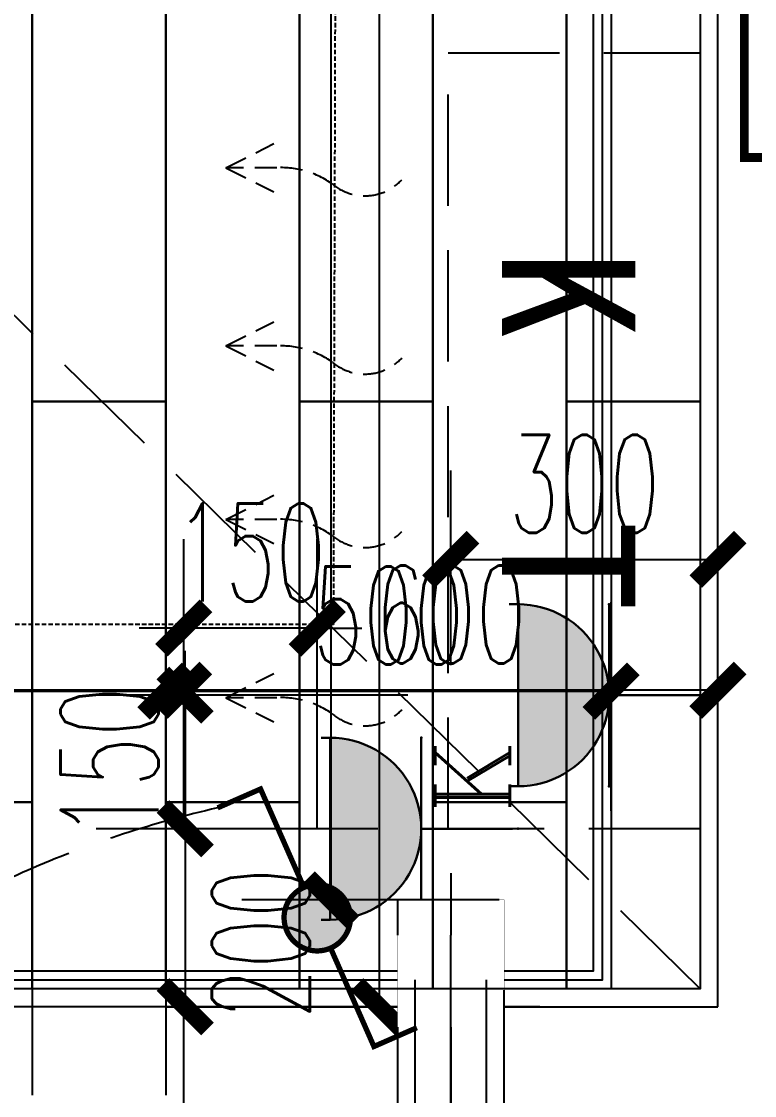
# Model space of a CAD drawing. Extents: x 184967 to 628822, y -100826 to 121332.
# Drawn here: x 400932 to 401756, y -24312 to -23105 of the extents above; entities that cross this region are included whole.
import ezdxf
from ezdxf.enums import TextEntityAlignment as Align
from ezdxf.xclip import XClip

# ---------------------------------------------------------------- set-up
doc = ezdxf.new("R2010")
doc.units = 0
doc.header["$MEASUREMENT"] = 0
doc.header["$XCLIPFRAME"] = 2
for name, pattern in [('__DASH', [0.35, 0.25, -0.1]), ('DASH', [0.35, 0.25, -0.1]), ('DASHED2', [0.375, 0.25, -0.125]), ('HIDDEN', [0.375, 0.25, -0.125])]:
    doc.linetypes.add(name, pattern=pattern)
for name, color, linetype in [('0-地面', 251, 'Continuous'), ('0-天花造型', 55, 'Continuous'), ('0-活动家具', 55, 'Continuous'), ('0-装饰完成面', 47, 'Continuous'), ('DIM-墙体定位', 146, 'Continuous'), ('DIM-完成面定位', 146, 'Continuous'), ('E-空调', 51, 'Continuous'), ('E-给水', 34, 'Continuous'), ('E02-灯具开关连线', 6, 'Continuous'), ('J-空调外机', 47, 'HIDDEN'), ('KT', 8, 'DASH'), ('P10-活动家具', 55, 'DASH'), ('P11-平面门扇', 47, 'Continuous'), ('T-灯具尺寸', 55, 'Continuous'), ('T03-天花造型', 30, 'Continuous'), ('WALL', 145, 'Continuous'), ('栏杆', 4, 'Continuous')]:
    doc.layers.add(name, color=color, linetype=linetype)
doc.layers.add('E-插座', color=60, linetype='Continuous', lineweight=30)
doc.styles.add('_TCH_LABEL', font='COMPLEX', dxfattribs={"bigfont": 'GBCBIG'})
doc.styles.add('尺寸标注', font='txt.shx', dxfattribs={"width": 0.6, "height": 110})
doc.styles.add('文字标注', font='')
doc.styles.get('文字标注').set_extended_font_data('SimSun')
doc.dimstyles.new('1-50', dxfattribs={"dimscale": 50, "dimtxt": 110, "dimasz": 1, "dimexe": 2, "dimexo": 2, "dimgap": 0.6, "dimtad": 1, "dimdec": 0, "dimrnd": 5, "dimtxsty": '尺寸标注', "dimblk": 'ARCHTICK', "dimcen": 2.5, "dimclrd": 251, "dimclre": 251, "dimclrt": 50, "dimadec": 0, "dimazin": 0, "dimtfac": 1, "dimtdec": 0, "dimtix": 1, "dimtmove": 2, "dimatfit": 3, "dimldrblk": 'DOT', "dimfxl": 1, "dimarcsym": 0})

# ---------------------------------------------------------------- blocks, each defined once
blk = doc.blocks.new('A$C70A37CD5')
at = {"layer": 'P10-活动家具', "color": 250, "linetype": 'DASHED2', "ltscale": 20}
blk.add_lwpolyline([(1046, 20), (1046, 300.4), (2453.9, 300.4), (2448.1, -1800.4), (1046, -1800.4), (1046, -1500)], dxfattribs=at)
blk = doc.blocks.new('A$C0EE42455')
at = {"color": 251, "linetype": 'HIDDEN', "ltscale": 100}
for p, q in [((147.3, 652.1), (120.1, 598.3)), ((147.3, 652.1), (174.4, 598.3)), ((147.3, 594.7), (147.3, 652.1)), ((347.6, 652.1), (320.4, 598.3)), ((347.6, 594.7), (347.6, 652.1)), ((347.6, 652.1), (374.8, 598.3)), ((542.5, 652.1), (515.3, 598.3)), ((542.5, 594.7), (542.5, 652.1)), ((542.5, 652.1), (569.7, 598.3)), ((742.8, 652.1), (715.6, 598.3)), ((742.8, 594.7), (742.8, 652.1)), ((742.8, 652.1), (769.9, 598.3))]:
    blk.add_line(p, q, dxfattribs=at)
at = {"linetype": 'DASH', "ltscale": 500}
blk.add_lwpolyline([(0, 402.5), (872, 402.5), (872, 119.5), (0, 119.5)], close=True, dxfattribs=at)
at = {"color": 251, "linetype": 'HIDDEN', "ltscale": 100}
for centre, radius, start, end in [((48.1, 590.1), 99.3, 324.4056, 2.6653), ((248.4, 590.1), 99.3, 324.4056, 2.6653), ((443.3, 590.1), 99.3, 324.4056, 2.6653), ((643.6, 590.1), 99.3, 324.4056, 2.6653), ((172.5, 496), 56.8, 140.2307, 227.1069), ((372.8, 496), 56.8, 140.2307, 227.1069), ((567.7, 496), 56.8, 140.2307, 227.1069), ((768, 496), 56.8, 140.2307, 227.1069)]:
    blk.add_arc(centre, radius, start, end, dxfattribs=at)
at = {"color": 251, "ltscale": 200, "insert": (652.3, 192.1), "char_height": 150, "attachment_point": 1, "rotation": 180, "style": '文字标注'}
blk.add_mtext('K  T', dxfattribs=at)
blk = doc.blocks.new('*U913')
h = blk.add_hatch(color=256)
edge = h.paths.add_edge_path()
edge.add_ellipse((117.7, 211), major_axis=(72.3, 72.3), ratio=1, start_angle=135, end_angle=224.9997)
edge.add_line((117.7, 108.8), (117.7, 108.8))
edge.add_ellipse((117.7, 211), major_axis=(72.3, 72.3), ratio=1, start_angle=225.0003, end_angle=315)
edge.add_line((219.9, 211), (15.5, 211))
for p, q in [((15.5, 221.2), (15.5, 211)), ((219.9, 221.2), (219.9, 211)), ((219.9, 211), (15.5, 211)), ((15.5, 108.8), (219.9, 108.8)), ((117.7, 108.8), (117.7, 6.5))]:
    blk.add_line(p, q)
at = {"extrusion": (0, 0, -1)}
blk.add_ellipse((117.7, 211), major_axis=(72.3, 72.3), ratio=1, start_param=0.785398, end_param=3.926991, dxfattribs=at)
for p in [(15.5, 108.8), (219.9, 108.8), (117.7, 0)]:
    blk.add_point(p)
at = {"style": '_TCH_LABEL', "text_generation_flag": 4}
blk.add_text('P', height=0.00409, dxfattribs=at).set_placement((117.7, 0))
at = {"style": '_TCH_LABEL'}
blk.add_attdef('B', text='', height=84.1, dxfattribs=at).set_placement((174.6, 51.2), align=Align.MIDDLE)
blk = doc.blocks.new('_ArchTick')
at = {"color": 0, "linetype": 'ByBlock', "const_width": 0.4}
blk.add_lwpolyline([(-0.5, -0.5), (0.5, 0.5)], dxfattribs=at)
blk = doc.blocks.new('*D1189')
at = {"layer": 'Defpoints', "color": 0, "linetype": 'ByBlock', "transparency": 16777216}
for p in [(401674.6, -23862.2), (401116.3, -24012.2), (401432.5, -24012.2)]:
    blk.add_point(p, dxfattribs=at)
at = {"layer": 'E-插座', "color": 251, "lineweight": -2, "transparency": 16777216}
for p, q in [((401116.3, -23862.2), (401116.3, -23812.2)), ((401366.3, -23862.2), (401016.3, -23862.2)), ((401116.3, -23862.2), (401116.3, -24012.2)), ((401332.5, -24012.2), (401016.3, -24012.2)), ((401116.3, -24012.2), (401116.3, -24062.2))]:
    blk.add_line(p, q, dxfattribs=at)
at = {"layer": 'E-插座', "color": 251, "linetype": 'ByBlock', "lineweight": -2, "transparency": 16777216, "xscale": 50, "yscale": 50, "zscale": 50}
for p, rotation in [((401116.3, -23862.2), 270), ((401116.3, -24012.2), 90)]:
    blk.add_blockref('_ArchTick', p, dxfattribs=dict(at, rotation=rotation))
at = {"layer": 'E-插座', "color": 50, "linetype": 'ByBlock', "transparency": 16777216, "insert": (401031.3, -23937.2), "char_height": 110, "attachment_point": 5, "rotation": 90, "style": '尺寸标注'}
blk.add_mtext('150', dxfattribs=at)
blk = doc.blocks.new('_Dot')
at = {"color": 0, "linetype": 'ByBlock', "lineweight": -2}
blk.add_line((-0.5, 0), (-1, 0), dxfattribs=at)
at = {"color": 0, "linetype": 'ByBlock', "const_width": 0.5}
blk.add_lwpolyline([(-0.25, 0, 1), (0.25, 0, 1)], format="xyb", close=True, dxfattribs=at)
blk = doc.blocks.new('*D1192')
at = {"layer": 'Defpoints', "color": 0, "linetype": 'ByBlock', "transparency": 16777216}
for p in [(401432.5, -24012.2), (401116.3, -24212.2), (401490.2, -24212.2)]:
    blk.add_point(p, dxfattribs=at)
at = {"layer": 'E-插座', "color": 251, "lineweight": -2, "transparency": 16777216}
for p, q in [((401332.5, -24012.2), (401016.3, -24012.2)), ((401116.3, -24012.2), (401116.3, -24212.2)), ((401366.3, -24212.2), (401016.3, -24212.2))]:
    blk.add_line(p, q, dxfattribs=at)
at = {"layer": 'E-插座', "color": 251, "linetype": 'ByBlock', "lineweight": -2, "transparency": 16777216, "xscale": 50, "yscale": 50, "zscale": 50}
for p, rotation in [((401116.3, -24012.2), 90), ((401116.3, -24212.2), 270)]:
    blk.add_blockref('_ArchTick', p, dxfattribs=dict(at, rotation=rotation))
at = {"layer": 'E-插座', "color": 50, "linetype": 'ByBlock', "transparency": 16777216, "insert": (401201.3, -24141), "char_height": 110, "attachment_point": 5, "rotation": 90, "style": '尺寸标注'}
blk.add_mtext('200', dxfattribs=at)
blk = doc.blocks.new('*D1419')
at = {"layer": 'Defpoints', "color": 0, "linetype": 'ByBlock', "transparency": 16777216}
for p in [(401714.6, -20812.2), (401334.3, -24212.2), (401614.6, -24212.2)]:
    blk.add_point(p, dxfattribs=at)
at = {"layer": 'DIM-墙体定位', "color": 251, "lineweight": -2, "transparency": 16777216}
for p, q in [((401584.3, -20812.2), (401234.3, -20812.2)), ((401334.3, -20812.2), (401334.3, -24212.2)), ((401514.6, -24212.2), (401234.3, -24212.2))]:
    blk.add_line(p, q, dxfattribs=at)
at = {"layer": 'DIM-墙体定位', "color": 251, "linetype": 'ByBlock', "lineweight": -2, "transparency": 16777216, "xscale": 50, "yscale": 50, "zscale": 50}
for p, rotation in [((401334.3, -20812.2), 90), ((401334.3, -24212.2), 270)]:
    blk.add_blockref('_ArchTick', p, dxfattribs=dict(at, rotation=rotation))
at = {"layer": 'DIM-墙体定位', "color": 50, "linetype": 'ByBlock', "transparency": 16777216, "insert": (401249.3, -22512.2), "char_height": 110, "attachment_point": 5, "rotation": 90, "style": '尺寸标注'}
blk.add_mtext('3400', dxfattribs=at)
blk = doc.blocks.new('*D1456')
at = {"layer": 'Defpoints', "color": 0, "linetype": 'ByBlock', "transparency": 16777216}
for p in [(401114.6, -23856.5), (401114.6, -24112.2), (401714.6, -24112.2)]:
    blk.add_point(p, dxfattribs=at)
at = {"layer": 'DIM-墙体定位', "color": 251, "lineweight": -2, "transparency": 16777216}
for p, q in [((401114.6, -24012.2), (401114.6, -23756.5)), ((401714.6, -24012.2), (401714.6, -23756.5)), ((401714.6, -23856.5), (401114.6, -23856.5))]:
    blk.add_line(p, q, dxfattribs=at)
at = {"layer": 'DIM-墙体定位', "color": 251, "linetype": 'ByBlock', "lineweight": -2, "transparency": 16777216, "xscale": 50, "yscale": 50, "zscale": 50, "rotation": 180}
blk.add_blockref('_ArchTick', (401114.6, -23856.5), dxfattribs=at)
at = {"layer": 'DIM-墙体定位', "color": 251, "linetype": 'ByBlock', "lineweight": -2, "transparency": 16777216, "xscale": 50, "yscale": 50, "zscale": 50}
blk.add_blockref('_ArchTick', (401714.6, -23856.5), dxfattribs=at)
at = {"layer": 'DIM-墙体定位', "color": 50, "linetype": 'ByBlock', "transparency": 16777216, "insert": (401414.6, -23771.5), "char_height": 110, "attachment_point": 5, "style": '尺寸标注'}
blk.add_mtext('600', dxfattribs=at)
blk = doc.blocks.new('*D1457')
at = {"layer": 'Defpoints', "color": 0, "linetype": 'ByBlock', "transparency": 16777216}
for p in [(399314.6, -23856.5), (399314.6, -24112.2), (401114.6, -24112.2)]:
    blk.add_point(p, dxfattribs=at)
at = {"layer": 'DIM-墙体定位', "color": 251, "lineweight": -2, "transparency": 16777216}
for p, q in [((399314.6, -24012.2), (399314.6, -23756.5)), ((401114.6, -24012.2), (401114.6, -23756.5)), ((401114.6, -23856.5), (399314.6, -23856.5))]:
    blk.add_line(p, q, dxfattribs=at)
at = {"layer": 'DIM-墙体定位', "color": 251, "linetype": 'ByBlock', "lineweight": -2, "transparency": 16777216, "xscale": 50, "yscale": 50, "zscale": 50, "rotation": 180}
blk.add_blockref('_ArchTick', (399314.6, -23856.5), dxfattribs=at)
at = {"layer": 'DIM-墙体定位', "color": 251, "linetype": 'ByBlock', "lineweight": -2, "transparency": 16777216, "xscale": 50, "yscale": 50, "zscale": 50}
blk.add_blockref('_ArchTick', (401114.6, -23856.5), dxfattribs=at)
at = {"layer": 'DIM-墙体定位', "color": 50, "linetype": 'ByBlock', "transparency": 16777216, "insert": (400214.6, -23771.5), "char_height": 110, "attachment_point": 5, "style": '尺寸标注'}
blk.add_mtext('1800', dxfattribs=at)
blk = doc.blocks.new('*D1542')
at = {"layer": 'Defpoints', "color": 0, "linetype": 'ByBlock', "transparency": 16777216}
for p in [(401094.6, -23857.5), (399334.6, -24092.2), (401094.6, -24092.2)]:
    blk.add_point(p, dxfattribs=at)
at = {"layer": 'DIM-完成面定位', "color": 251, "lineweight": -2, "transparency": 16777216}
for p, q in [((399334.6, -23992.2), (399334.6, -23757.5)), ((401094.6, -23992.2), (401094.6, -23757.5)), ((399334.6, -23857.5), (401094.6, -23857.5))]:
    blk.add_line(p, q, dxfattribs=at)
at = {"layer": 'DIM-完成面定位', "color": 251, "linetype": 'ByBlock', "lineweight": -2, "transparency": 16777216, "xscale": 50, "yscale": 50, "zscale": 50, "rotation": 180}
blk.add_blockref('_ArchTick', (399334.6, -23857.5), dxfattribs=at)
at = {"layer": 'DIM-完成面定位', "color": 251, "linetype": 'ByBlock', "lineweight": -2, "transparency": 16777216, "xscale": 50, "yscale": 50, "zscale": 50}
blk.add_blockref('_ArchTick', (401094.6, -23857.5), dxfattribs=at)
at = {"layer": 'DIM-完成面定位', "color": 50, "linetype": 'ByBlock', "transparency": 16777216, "insert": (400214.6, -23772.5), "char_height": 110, "attachment_point": 5, "style": '尺寸标注'}
blk.add_mtext('1760', dxfattribs=at)
blk = doc.blocks.new('*D1543')
at = {"layer": 'Defpoints', "color": 0, "linetype": 'ByBlock', "transparency": 16777216}
for p in [(401594.6, -23857.5), (401094.6, -24092.2), (401594.6, -24092.2)]:
    blk.add_point(p, dxfattribs=at)
at = {"layer": 'DIM-完成面定位', "color": 251, "lineweight": -2, "transparency": 16777216}
for p, q in [((401094.6, -23992.2), (401094.6, -23757.5)), ((401594.6, -23992.2), (401594.6, -23757.5)), ((401094.6, -23857.5), (401594.6, -23857.5))]:
    blk.add_line(p, q, dxfattribs=at)
at = {"layer": 'DIM-完成面定位', "color": 251, "linetype": 'ByBlock', "lineweight": -2, "transparency": 16777216, "xscale": 50, "yscale": 50, "zscale": 50, "rotation": 180}
blk.add_blockref('_ArchTick', (401094.6, -23857.5), dxfattribs=at)
at = {"layer": 'DIM-完成面定位', "color": 251, "linetype": 'ByBlock', "lineweight": -2, "transparency": 16777216, "xscale": 50, "yscale": 50, "zscale": 50}
blk.add_blockref('_ArchTick', (401594.6, -23857.5), dxfattribs=at)
at = {"layer": 'DIM-完成面定位', "color": 50, "linetype": 'ByBlock', "transparency": 16777216, "insert": (401344.6, -23772.5), "char_height": 110, "attachment_point": 5, "style": '尺寸标注'}
blk.add_mtext('500', dxfattribs=at)
blk = doc.blocks.new('*D1544')
at = {"layer": 'Defpoints', "color": 0, "linetype": 'ByBlock', "transparency": 16777216}
for p in [(401514.6, -20932.2), (401279.8, -24092.2), (401514.6, -24092.2)]:
    blk.add_point(p, dxfattribs=at)
at = {"layer": 'DIM-完成面定位', "color": 251, "lineweight": -2, "transparency": 16777216}
for p, q in [((401414.6, -20932.2), (401179.8, -20932.2)), ((401279.8, -20932.2), (401279.8, -24092.2)), ((401414.6, -24092.2), (401179.8, -24092.2))]:
    blk.add_line(p, q, dxfattribs=at)
at = {"layer": 'DIM-完成面定位', "color": 251, "linetype": 'ByBlock', "lineweight": -2, "transparency": 16777216, "xscale": 50, "yscale": 50, "zscale": 50}
for p, rotation in [((401279.8, -20932.2), 90), ((401279.8, -24092.2), 270)]:
    blk.add_blockref('_ArchTick', p, dxfattribs=dict(at, rotation=rotation))
at = {"layer": 'DIM-完成面定位', "color": 50, "linetype": 'ByBlock', "transparency": 16777216, "insert": (401194.8, -22512.2), "char_height": 110, "attachment_point": 5, "rotation": 90, "style": '尺寸标注'}
blk.add_mtext('3160', dxfattribs=at)
blk = doc.blocks.new('*U1726')
blk.add_wipeout([(355.6, -31.7), (355.6, 88.3), (-1.7, 88.3), (-1.7, -31.7)])
blk.add_line((-31.7, 28.3), (385.6, 28.3))
blk.add_lwpolyline([(-1.7, -31.7), (-1.7, 88.3), (355.6, 88.3), (355.6, -31.7)], close=True)
blk = doc.blocks.new('A$C66E365A4')
at = {"layer": '栏杆'}
for p, q in [((0, 0), (0, -350)), ((-40, -50), (-40, -300)), ((40, -50), (40, -300))]:
    blk.add_line(p, q, dxfattribs=at)
blk = doc.blocks.new('fgv')
at = {"layer": '0-天花造型', "color": 250, "linetype": 'ByBlock'}
for points in [[(401994.6, -20042.2), (401994.6, -20942.2), (402144.6, -20942.2), (402144.6, -20042.2)], [(402294.6, -20042.2), (402294.6, -20942.2), (402444.6, -20942.2), (402444.6, -20042.2)], [(402594.6, -20042.2), (402594.6, -20942.2), (402744.6, -20942.2), (402744.6, -20042.2)], [(402144.6, -20492.2), (402144.6, -21392.2), (402294.6, -21392.2), (402294.6, -20492.2)], [(402444.6, -20492.2), (402444.6, -21392.2), (402594.6, -21392.2), (402594.6, -20492.2)], [(402744.6, -20492.2), (402744.6, -21392.2), (402894.6, -21392.2), (402894.6, -20492.2)], [(401994.6, -20942.2), (401994.6, -21842.2), (402144.6, -21842.2), (402144.6, -20942.2)], [(402294.6, -20942.2), (402294.6, -21842.2), (402444.6, -21842.2), (402444.6, -20942.2)], [(402594.6, -20942.2), (402594.6, -21842.2), (402744.6, -21842.2), (402744.6, -20942.2)], [(402144.6, -21392.2), (402144.6, -22292.2), (402294.6, -22292.2), (402294.6, -21392.2)], [(402444.6, -21392.2), (402444.6, -22292.2), (402594.6, -22292.2), (402594.6, -21392.2)], [(402744.6, -21392.2), (402744.6, -22292.2), (402894.6, -22292.2), (402894.6, -21392.2)]]:
    blk.add_lwpolyline(points, close=True, dxfattribs=at)
blk = doc.blocks.new('*D1814')
at = {"layer": 'Defpoints', "color": 0, "linetype": 'ByBlock', "transparency": 16777216}
for p in [(401714.6, -23709.5), (401414.6, -23928.5), (401714.6, -24023)]:
    blk.add_point(p, dxfattribs=at)
at = {"layer": 'E-给水', "color": 251, "lineweight": -2, "transparency": 16777216}
for p, q in [((401414.6, -23828.5), (401414.6, -23609.5)), ((401714.6, -23923), (401714.6, -23609.5)), ((401414.6, -23709.5), (401714.6, -23709.5))]:
    blk.add_line(p, q, dxfattribs=at)
at = {"layer": 'E-给水', "color": 251, "linetype": 'ByBlock', "lineweight": -2, "transparency": 16777216, "xscale": 50, "yscale": 50, "zscale": 50, "rotation": 180}
blk.add_blockref('_ArchTick', (401414.6, -23709.5), dxfattribs=at)
at = {"layer": 'E-给水', "color": 251, "linetype": 'ByBlock', "lineweight": -2, "transparency": 16777216, "xscale": 50, "yscale": 50, "zscale": 50}
blk.add_blockref('_ArchTick', (401714.6, -23709.5), dxfattribs=at)
at = {"layer": 'E-给水', "color": 50, "linetype": 'ByBlock', "transparency": 16777216, "insert": (401564.6, -23624.5), "char_height": 110, "attachment_point": 5, "style": '尺寸标注'}
blk.add_mtext('300', dxfattribs=at)
blk = doc.blocks.new('A$C11023DE1')
at = {"layer": 'P11-平面门扇'}
blk.add_line((0, 200), (1800, 200), dxfattribs=at)
blk = doc.blocks.new('*U52')
h = blk.add_hatch(color=256)
edge = h.paths.add_edge_path()
edge.add_arc((0, 0), 62.1, -127.2199, -82.2199)
edge.add_arc((0, 0), 62.1, -82.2199, -37.2199)
edge.add_arc((0, 0), 62.1, -37.2199, 7.7801)
edge.add_arc((0, 0), 62.1, 7.7801, 52.7801)
edge.add_arc((0, 0), 62.1, 52.7801, 97.7801)
edge.add_arc((0, 0), 62.1, -262.2199, -217.2199)
edge.add_arc((0, 0), 62.1, -217.2199, -172.2199)
edge.add_arc((0, 0), 62.1, -172.2199, -127.2199)
at = {"const_width": 9.94}
for points in [[(-8.4, 61.5), (-35.7, 261), (-122.7, 249.2)], [(8.4, -61.5), (35.7, -261), (122.7, -249.2)]]:
    blk.add_lwpolyline(points, dxfattribs=at)
blk.add_lwpolyline([(-37.6, -49.5, 0.198912), (8.4, -61.5, 0.198912), (49.5, -37.6, 0.198912), (61.5, 8.4, 0.198912), (37.6, 49.5, 0.198912), (-8.4, 61.5, 0.198912), (-49.5, 37.6, 0.198912), (-61.5, -8.4, 0.198912)], format="xyb", close=True, dxfattribs=at)
blk = doc.blocks.new('*D1949')
at = {"layer": 'Defpoints', "color": 0, "linetype": 'ByBlock', "transparency": 16777216}
for p in [(401114.6, -23786.7), (401114.6, -24112.2), (401264.6, -24112.2)]:
    blk.add_point(p, dxfattribs=at)
at = {"layer": 'E02-灯具开关连线', "color": 251, "lineweight": -2, "transparency": 16777216}
for p, q in [((401114.6, -24012.2), (401114.6, -23686.7)), ((401264.6, -24012.2), (401264.6, -23686.7)), ((401114.6, -23786.7), (401064.6, -23786.7)), ((401264.6, -23786.7), (401114.6, -23786.7)), ((401264.6, -23786.7), (401314.6, -23786.7))]:
    blk.add_line(p, q, dxfattribs=at)
at = {"layer": 'E02-灯具开关连线', "color": 251, "linetype": 'ByBlock', "lineweight": -2, "transparency": 16777216, "xscale": 50, "yscale": 50, "zscale": 50}
blk.add_blockref('_ArchTick', (401114.6, -23786.7), dxfattribs=at)
at = {"layer": 'E02-灯具开关连线', "color": 251, "linetype": 'ByBlock', "lineweight": -2, "transparency": 16777216, "xscale": 50, "yscale": 50, "zscale": 50, "rotation": 180}
blk.add_blockref('_ArchTick', (401264.6, -23786.7), dxfattribs=at)
at = {"layer": 'E02-灯具开关连线', "color": 50, "linetype": 'ByBlock', "transparency": 16777216, "insert": (401189.6, -23701.7), "char_height": 110, "attachment_point": 5, "style": '尺寸标注'}
blk.add_mtext('150', dxfattribs=at)

msp = doc.modelspace()

# ---------------------------------------------------------------- linework, layer by layer
at = {"layer": '0-地面', "color": 250, "linetype": 'ByBlock'}
for points in [[(400944.6, -24192.5), (400944.6, -24311.7)], [(401094.6, -24192.5), (401094.6, -24311.7)]]:
    msp.add_lwpolyline(points, dxfattribs=at)
at = {"layer": '0-装饰完成面'}
for points in [[(401614.6, -20812.2), (401614.6, -20832.2), (401694.6, -20832.2), (401694.6, -24192.2), (401094.6, -24192.2), (401094.6, -24212.2)], [(401094.6, -24212.2), (401114.6, -24212.2)]]:
    msp.add_lwpolyline(points, dxfattribs=at)
at = {"layer": 'E-插座', "color": 6, "linetype": '__DASH', "ltscale": 250, "const_width": 10}
msp.add_lwpolyline([(402113.2, -22205.4), (401744.2, -22205.4), (401744.2, -23257.9), (402113.2, -23257.9)], close=True, dxfattribs=at)
at = {"layer": 'E02-灯具开关连线', "color": 6, "linetype": 'DASH', "ltscale": 500}
msp.add_arc((401423.4, -25168.8), 1210.7, 102.9178, 183.2395, dxfattribs=at)
at = {"layer": 'T-灯具尺寸', "color": 8, "linetype": 'DASH', "ltscale": 500}
msp.add_line((401694.6, -24192.2), (398834.6, -21382.2), dxfattribs=at)
at = {"layer": 'T03-天花造型', "color": 8, "linetype": 'ByBlock'}
msp.add_line((401094.6, -24192.2), (399334.6, -24192.2), dxfattribs=at)
for points in [[(399334.6, -24192.2), (398834.6, -24192.2), (398834.6, -20832.2), (401594.6, -20832.2), (401594.6, -24192.2), (401094.6, -24192.2)], [(398854.6, -24172.2), (398854.6, -20852.2), (401574.6, -20852.2), (401574.6, -24172.2), (401074.6, -24172.2)], [(401074.6, -24172.2), (401074.6, -24172.2), (399354.6, -24172.2), (399354.6, -24172.2), (398854.6, -24172.2)]]:
    msp.add_lwpolyline(points, dxfattribs=at)
at = {"layer": 'T03-天花造型', "color": 250}
msp.add_lwpolyline([(398844.6, -24182.2), (398844.6, -20842.2), (401584.6, -20842.2), (401584.6, -24182.2), (401084.6, -24182.2), (399344.6, -24182.2), (399344.6, -24182.2), (398844.6, -24182.2)], dxfattribs=at)
at = {"layer": 'WALL'}
for p, q in [((401714.6, -24212.2), (401714.6, -20812.2)), ((401114.6, -24412.2), (401114.6, -24212.2)), ((401114.6, -24212.2), (401714.6, -24212.2))]:
    msp.add_line(p, q, dxfattribs=at)

# ---------------------------------------------------------------- block references
at = {"layer": '0-活动家具', "linetype": '__DASH', "ltscale": 0.4}
msp.add_blockref('A$C70A37CD5', (398834.6, -21982.2), dxfattribs=at)
at = {"layer": 'E-插座', "xscale": -1, "rotation": 90}
msp.add_blockref('*U913', (401701.2, -23744.5), dxfattribs=at)
at = {"layer": 'E-插座', "rotation": 90.00000000000001}
msp.add_blockref('*U913', (401490.2, -24129.9), dxfattribs=at).add_auto_attribs({'B': 'K'})
at = {"layer": 'E-空调', "rotation": 90.00000000000001}
msp.add_blockref('A$C0EE42455', (401814.1, -24012.2), dxfattribs=at)
at = {"layer": 'WALL', "color": 250, "linetype": 'ByBlock', "xscale": -1}
msp.add_blockref('A$C11023DE1', (401114.6, -24412.2), dxfattribs=at)

# ---------------------------------------------------------------- dimensions: what is measured, and where the dimension line sits
at = {"layer": 'DIM-墙体定位', "color": 55, "linetype": 'ByBlock'}
for base, p1, p2, angle, picture, middle in [((401334.3, -24212.2), (401714.6, -20812.2), (401614.6, -24212.2), 90, '*D1419', (401249.3, -22512.2)), ((399314.6, -23856.5), (401114.6, -24112.2), (399314.6, -24112.2), 180, '*D1457', (400214.6, -23771.5)), ((401114.6, -23856.5), (401714.6, -24112.2), (401114.6, -24112.2), 180, '*D1456', (401414.6, -23771.5))]:
    dim = msp.add_linear_dim(base=base, p1=p1, p2=p2, angle=angle, dimstyle='1-50', override={"dimfxl": 5, "dimfxlon": 1}, dxfattribs=at)
    dim.commit()
    dim.dimension.update_dxf_attribs({"geometry": picture, "text_midpoint": middle})
at = {"layer": 'DIM-完成面定位', "linetype": 'ByBlock'}
for base, p1, p2, angle, picture, middle in [((401279.8, -24092.2), (401514.6, -20932.2), (401514.6, -24092.2), 90, '*D1544', (401194.8, -22512.2)), ((401094.6, -23857.5), (399334.6, -24092.2), (401094.6, -24092.2), 180, '*D1542', (400214.6, -23772.5)), ((401594.6, -23857.5), (401094.6, -24092.2), (401594.6, -24092.2), 180, '*D1543', (401344.6, -23772.5))]:
    dim = msp.add_linear_dim(base=base, p1=p1, p2=p2, angle=angle, dimstyle='1-50', override={"dimfxl": 5, "dimfxlon": 1}, dxfattribs=at)
    dim.commit()
    dim.dimension.update_dxf_attribs({"geometry": picture, "text_midpoint": middle})
at = {"layer": 'E-插座', "color": 55, "linetype": 'ByBlock'}
dim = msp.add_linear_dim(base=(401116.3, -24012.2), p1=(401674.6, -23862.2), p2=(401432.5, -24012.2), angle=90, dimstyle='1-50', override={"dimfxl": 5, "dimfxlon": 1}, dxfattribs=at)
dim.commit()
dim.dimension.update_dxf_attribs({"geometry": '*D1189', "text_midpoint": (401031.3, -23937.2)})
dim = msp.add_linear_dim(base=(401116.3, -24212.2), p1=(401432.5, -24012.2), p2=(401490.2, -24212.2), angle=90, dimstyle='1-50', override={"dimfxl": 5, "dimfxlon": 1}, dxfattribs=at)
dim.commit()
dim.dimension.update_dxf_attribs({"geometry": '*D1192', "text_midpoint": (401201.3, -24141), "dimtype": 160})
at = {"layer": 'E-给水', "color": 250, "linetype": 'ByBlock'}
dim = msp.add_linear_dim(base=(401714.6, -23709.5), p1=(401414.6, -23928.5), p2=(401714.6, -24023), angle=180, dimstyle='1-50', override={"dimfxl": 100, "dimfxlon": 1}, dxfattribs=at)
dim.commit()
dim.dimension.update_dxf_attribs({"geometry": '*D1814', "text_midpoint": (401564.6, -23624.5)})
at = {"layer": 'E02-灯具开关连线', "color": 55, "linetype": 'ByBlock'}
dim = msp.add_linear_dim(base=(401114.6, -23786.7), p1=(401264.6, -24112.2), p2=(401114.6, -24112.2), angle=180, dimstyle='1-50', override={"dimfxl": 5, "dimfxlon": 1}, dxfattribs=at)
dim.commit()
dim.dimension.update_dxf_attribs({"geometry": '*D1949', "text_midpoint": (401189.6, -23701.7)})

# ---------------------------------------------------------------- next in the draw order: block references
at = {"layer": 'J-空调外机', "xscale": -1, "rotation": 89.99999999031861}
msp.add_blockref('*U1726', (401442.9, -24093.9), dxfattribs=at)

# ---------------------------------------------------------------- next in the draw order: block references
at = {"layer": '0-地面', "color": 250, "linetype": 'ByBlock'}
ref = msp.add_blockref('fgv', (-1200, -44924.4), dxfattribs=dict(at, xscale=-1, rotation=180))
XClip(ref).set_block_clipping_path([(400034.5970333834, -24092.1915205557), (402894.5970334267, -20732.1916554669)])
at = {"layer": 'E02-灯具开关连线', "color": 6, "xscale": 0.5999999999999953, "yscale": 0.5999999999999953, "zscale": 0.5999999999999953, "rotation": 15.9640603561854}
msp.add_blockref('*U52', (401264.6, -24112.2), dxfattribs=at)
at = {"layer": 'KT', "color": 2, "extrusion": (0, 0, -1), "zscale": -1, "rotation": 180}
msp.add_blockref('A$C66E365A4', (-401414.6, -24481.8), dxfattribs=at)

doc.saveas('drawing.dxf')
